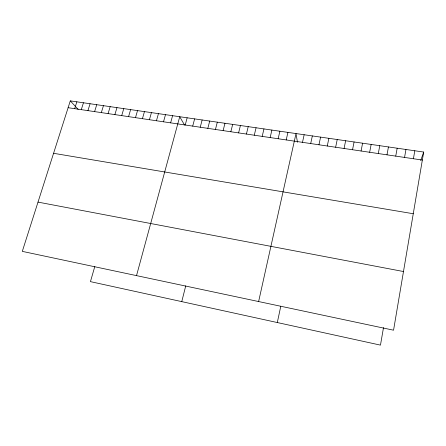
<?xml version="1.0" encoding="UTF-8"?>
<svg xmlns="http://www.w3.org/2000/svg" width="446" height="446" viewBox="0 0 446 446"><rect width="100%" height="100%" fill="white"/><g stroke="black" fill="none" stroke-linecap="round" stroke-linejoin="round"><path stroke-width="0.67" d="M423.7 152.053L393.556 330.202L22.3 251.371L70.295 100.874L423.7 152.053L420.712 160.538M413.42 158.737L414.797 150.759M383.504 327.576L380.466 345.126L90.438 281.632L94.803 266.53M404.555 157.427L405.955 149.482M395.741 156.122L397.169 148.211M386.994 154.829L388.444 146.946M378.297 153.547L379.769 145.691M369.656 152.27L371.15 144.443M361.07 150.999L362.587 143.199M352.541 149.739L354.079 141.967M344.067 148.485L345.628 140.746M335.643 147.241L337.226 139.531M327.275 146.004L328.88 138.321M318.962 144.777L320.585 137.117M277.306 322.542L280.746 306.424M310.7 143.556L312.345 135.924M302.488 142.341L304.15 134.737M258.624 301.552L296.01 133.56L297.471 142.285M286.215 139.938L287.921 132.39M278.159 138.745L279.882 131.224M270.148 137.563L271.893 130.07M262.192 136.387L263.954 128.916M254.281 135.216L256.06 127.773M246.415 134.051L248.216 126.642M238.604 132.897L240.422 125.51M230.838 131.748L232.673 124.389M223.117 130.611L224.968 123.274M181.762 301.624L185.742 285.83M215.446 129.474L217.314 122.165M207.819 128.348L209.709 121.061M200.237 127.227L202.144 119.968M192.705 126.112L194.623 118.881M185.213 125.008L187.153 117.794M136.521 275.622L179.721 116.724L184.538 125.036M170.623 122.851L172.591 115.687M163.515 121.797L165.499 114.661M156.446 120.754L158.447 113.641M149.421 119.718L151.434 112.626M142.43 118.681L144.459 111.617M135.484 117.655L137.53 110.614M128.576 116.635L130.633 109.61M121.708 115.62L123.776 108.618M114.878 114.611L116.964 107.631M108.083 113.607L110.184 106.65M101.331 112.609L103.444 105.674M94.613 111.617L96.737 104.704M87.934 110.63L90.07 103.74M81.295 109.644L83.441 102.781M74.688 108.668L76.851 101.822M68.115 107.698L422.345 160.058M53.576 153.301L413.264 213.734M38.01 202.11L403.485 271.53M70.295 100.874L78.156 109.393"/></g></svg>
